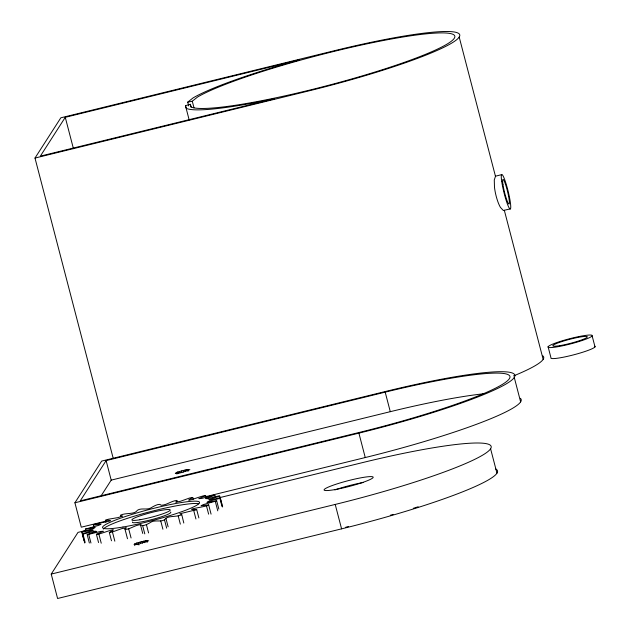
<?xml version="1.0" encoding="UTF-8"?>
<svg xmlns="http://www.w3.org/2000/svg" width="630" height="630" viewBox="0 0 630 630"><rect width="100%" height="100%" fill="white"/><g stroke="black" fill="none" stroke-linecap="round" stroke-linejoin="round"><path stroke-width="0.94" d="M183.81 523.042L181.708 514.395L179.7 513.797L196.718 509.646L198.875 517.939M495.408 176.227L501.551 174.652M181.653 514.741C177.306 517.096 168.809 515.687 165.887 518.364C162.666 523.042 155.586 519.403 151.082 522.057C148.625 523.688 142.152 527.302 140.852 524.68C135.182 524.822 130.749 529.113 125.087 529.523L124.85 528.869L126.315 527.798L121.724 528.633L112.431 531.956L109.321 532.484L111.486 540.784M113.243 458.483L34.989 158.059L60.834 117.802L335.026 50.55A142.238 16.349 -14.6 0 1 459.199 37.06L495.479 176.329L494.274 179.928L494.487 187.307A17.679 4.426 77.1 0 0 500.472 207.451L503.362 210.499L510.458 208.829M187.724 102.154L193.024 97.949A142.238 16.349 -14.6 0 1 299.108 59.945L65.268 117.314L40.344 156.138L274.137 98.831A142.238 16.349 -14.6 0 1 186.338 108.368L185.456 105.682L190.299 104.304L191.181 107.021A137.159 15.766 -14.6 0 0 387.726 67.985A137.159 15.766 -14.6 0 0 408.138 36.186A137.159 15.766 -14.6 0 0 197.639 96.973L192.276 101.225L187.724 102.154L188.716 105.95M106.045 521.12L81.27 527.192L74.907 502.779L101.682 461.081L385.662 391.435A147.318 16.931 -14.6 0 1 514.269 377.457L520.632 401.877M106.116 460.601L80.262 500.858L359.352 432.416A142.238 16.349 -14.6 0 0 509.371 378.661A142.238 16.349 -14.6 0 0 385.198 392.151L106.116 460.601L111.203 480.131L101.178 495.739M495.582 468.972A147.318 16.931 -14.6 0 1 341.578 528.853L57.59 598.5L51.227 574.087L78.002 532.381L85.625 530.515M83.979 540.485L81.821 532.185L82.176 531.625L93.657 528.46L95.13 527.444L85.365 529.098L85.845 530.94M218.854 509.15L216.696 500.858L206.939 502.449L208.05 501.614L219.886 498.322L220.248 497.763L222.65 506.985M109.321 532.484C123.448 524.743 96.185 535.988 96.398 534.248L98.556 542.548M193.221 499.314L192.741 497.464C178.597 505.26 205.876 493.92 205.664 495.7L206.144 497.55M134.434 544.029L134.072 544.588L138.773 544.076L148.688 540.76L145.617 540.729L136.639 543.076L134.434 544.029L134.852 545.651M85.365 529.098L98.666 525.373L101.013 524.223L93.397 525.042L93.878 526.885M211.074 514.127L208.672 504.906L201.049 505.725L203.403 504.575L216.696 500.858M96.398 534.248L103.312 531.263L100.642 531.429L87.2 534.697L89.358 542.997M205.664 495.7L198.757 498.684L201.836 498.424L213.279 495.235L214.869 495.251L215.35 497.094M176.518 472.469L175.258 473.469L181.842 472.531L189.874 469.649L186.803 469.618L177.825 471.965L176.518 472.469L176.943 474.099M93.397 525.042C92.216 523.585 122.086 520.096 105.352 520.309L105.824 522.152M196.718 509.646C180.007 509.89 209.853 506.331 208.672 504.906M87.2 534.697L96.421 531.381L94.941 531.177L82.987 534.098L82.349 533.807L84.751 543.021M214.869 495.251L205.648 498.566L207.498 498.708L219.082 495.849L219.72 496.149L221.878 504.441M105.352 520.309L108.289 519.254L118.117 517.577L122.488 516.072L120.606 515.875L120.417 515.206C124.764 512.851 133.253 514.269 136.182 511.584C139.403 506.906 146.483 510.544 150.987 507.89C153.436 506.26 159.91 502.653 161.217 505.276C166.887 505.126 171.313 500.834 176.975 500.425L177.219 501.078L175.754 502.157L180.338 501.315L189.63 497.991L192.741 497.464M82.349 533.807L93.319 530.31L92.76 529.854L81.821 532.185M219.72 496.149L208.743 499.637L209.31 500.094L220.248 497.763M34.989 158.059L309.18 90.814A142.238 16.349 -14.6 0 0 459.199 37.06M111.203 480.131L390.285 411.681A142.238 16.349 -14.6 0 1 483.446 393.805M74.907 502.779L358.895 433.133A147.318 16.931 -14.6 0 0 514.269 377.457M206.105 496.582L365.25 457.545A147.318 16.931 -14.6 0 0 520.301 398.294M219.996 497.558L361.982 462.735A147.318 16.931 -14.6 0 1 490.589 448.765L496.952 473.177M51.227 574.087L335.215 504.433A147.318 16.931 -14.6 0 0 490.589 448.765M592.145 335.908A22.861 2.63 -14.6 0 1 557.298 346.815A22.861 2.63 -14.6 0 1 560.897 341.216A22.861 2.63 -14.6 0 1 592.145 335.908L595.011 346.894M548.084 346.713L550.943 357.706A22.861 2.63 -14.6 0 0 573.796 354.8A22.861 2.63 -14.6 0 0 594.799 346.24M504.331 210.318L543.154 359.352M385.198 392.151L390.285 411.681M358.895 433.133L365.25 457.545M335.215 504.433L341.578 528.853M192.276 101.225L194.008 107.88M190.299 104.304L191.04 107.155M185.456 105.682L189.173 119.936M219.886 498.322L222.051 506.622M215.365 501.637L217.767 510.851M206.459 505.858L208.625 514.151M188.213 469.413L188.638 471.043M186.803 469.618L187.228 471.24M185.102 469.941L185.527 471.571M183.22 470.374L183.645 471.996M193.772 510.702L195.938 518.994M181.298 470.878L181.724 472.5M179.456 471.413L179.881 473.043M177.825 471.965L178.251 473.587M178.18 515.828L180.338 524.128M65.268 117.314L73.442 148.68M165.966 518.514L168.123 526.806M164.493 519.86L166.659 528.16M160.729 520.908L162.894 529.208M146.428 524.648L148.585 532.941M147.026 540.532L147.452 542.154M142.624 525.577L144.782 533.878M145.617 540.729L146.042 542.359M140.577 525.144L142.734 533.445M143.916 541.06L144.341 542.682M142.041 541.485L142.459 543.115M140.112 541.989L140.537 543.619M138.277 542.532L138.907 544.974M136.639 543.076L137.064 544.706M128.67 528.767L131.071 537.988M125.087 529.523L127.488 538.745M112.431 531.956L114.833 541.178M98.831 533.98L101.233 543.202M88.791 534.712L90.948 543.013M82.987 534.098L85.145 542.399M170.58 512.025A19.845 2.284 -14.6 0 1 152.342 519.451A19.845 2.284 -14.6 0 1 132.505 521.971M103.344 529.121A50.101 5.757 -14.6 0 1 148.263 512.214A50.101 5.757 -14.6 0 1 198.828 503.787M335.026 489.88A25.397 2.922 -14.6 0 1 363.226 482.509M418.17 506.772A142.238 16.349 -14.6 0 1 413.296 508.315M393.136 514.427A142.238 16.349 -14.6 0 1 390.309 515.245M348.618 526.499A142.238 16.349 -14.6 0 1 345.791 527.208M542.84 355.895A142.238 16.349 -14.6 0 1 513.521 375.937M122.945 527.034A50.101 5.757 -14.6 0 0 199.324 503.134A50.101 5.757 -14.6 0 0 130.827 514.757A50.101 5.757 -14.6 0 0 122.945 527.034M139.907 519.75A19.845 2.284 -14.6 0 0 170.163 510.284A19.845 2.284 -14.6 0 0 143.026 514.891A19.845 2.284 -14.6 0 0 139.907 519.75M334.357 489.699A25.397 2.922 -14.6 0 0 373.078 477.587A25.397 2.922 -14.6 0 0 338.357 483.478A25.397 2.922 -14.6 0 0 334.357 489.699M560.149 345.594A17.782 2.04 -14.6 0 0 587.255 337.113A17.782 2.04 -14.6 0 0 562.944 341.232A17.782 2.04 -14.6 0 0 560.149 345.594M501.716 181.432A17.782 2.181 76.2 0 0 509.883 208.9A17.782 2.181 76.2 0 0 506.41 184.881A17.782 2.181 76.2 0 0 501.716 181.432M502.937 184.377A12.702 1.559 76.2 0 0 508.772 203.994A12.702 1.559 76.2 0 0 506.292 186.842A12.702 1.559 76.2 0 0 502.937 184.377"/></g></svg>
